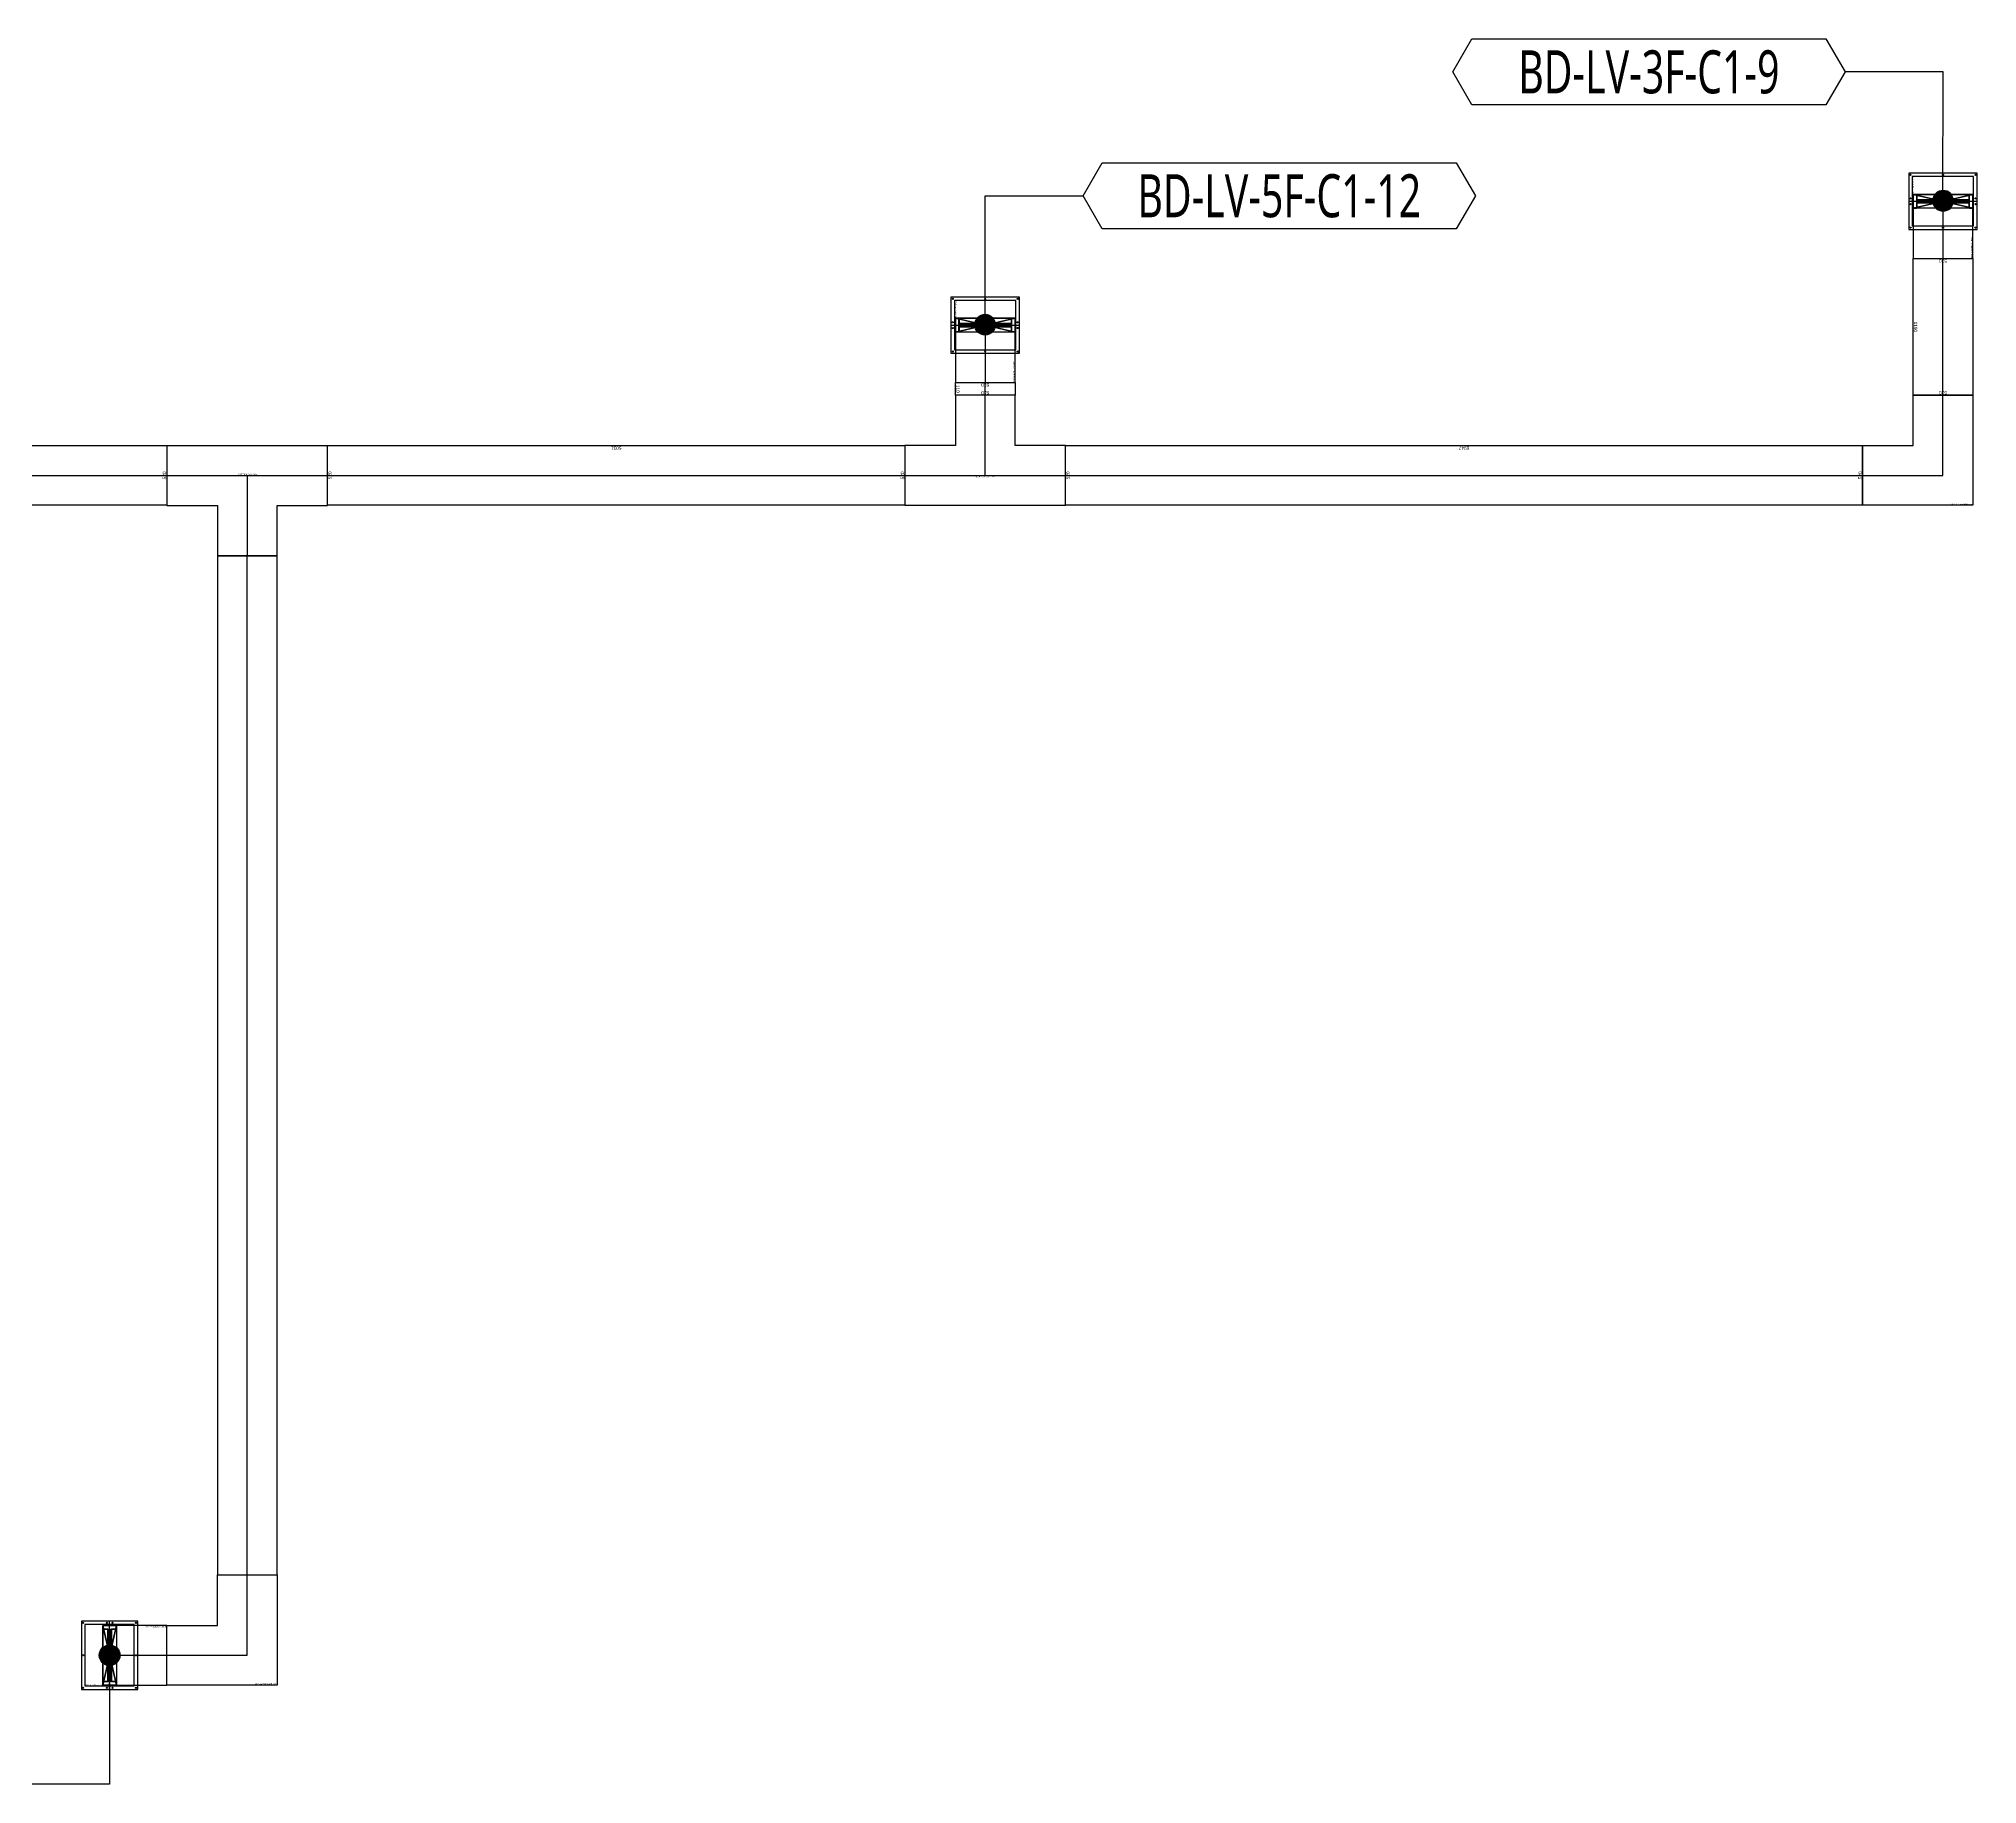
# Model space of a CAD drawing. Header units: millimetres. Extents: x 84228 to 374549, y -351975 to 847575.
# Drawn here: x 142507 to 159401, y 472037 to 487251 of the extents above; entities that cross this region are included whole.
import ezdxf
from ezdxf.enums import TextEntityAlignment as Align

# ---------------------------------------------------------------- set-up
doc = ezdxf.new("R2010")
doc.units = ezdxf.units.MM
doc.header["$LTSCALE"] = 150
doc.layers.get('Defpoints').update_dxf_attribs({"color": 150})
doc.layers.add('-----27 Bus Duct_LV_380-220V_IT BACK UP', color=2, linetype='Continuous')
doc.layers.add('-----99 Cable Schedule', color=2, linetype='Continuous')
doc.styles.add('DH', font='malgun.ttf')
doc.styles.add('ELEC', font='Dotum.ttf')
doc.styles.get("Standard").update_dxf_attribs({"font": 'Dotum.ttf'})
doc.dimstyles.new('전기통신참고용-치수', dxfattribs={"dimscale": 15, "dimtxt": 2, "dimasz": 0, "dimexe": 0, "dimexo": 0, "dimgap": 0.4, "dimtad": 4, "dimdec": 0, "dimzin": 0, "dimdsep": 46, "dimtxsty": 'Standard', "dimblk": 'NONE', "dimcen": 0, "dimse1": 1, "dimse2": 1, "dimsd1": 1, "dimsd2": 1, "dimclrd": 8, "dimclre": 8, "dimclrt": 8, "dimadec": 0, "dimazin": 0, "dimtfac": 1, "dimtdec": 0, "dimtix": 1, "dimtmove": 2, "dimatfit": 0, "dimldrblk": 'NONE', "dimfxl": 2, "dimtolj": 1, "dimtzin": 0, "dimarcsym": 0})

# ---------------------------------------------------------------- blocks, each defined once
blk = doc.blocks.new('*D394')
at = {"layer": 'Defpoints', "color": 0, "transparency": 16777216}
for p in [(0, 5806), (520, 5806), (520, 5806)]:
    blk.add_point(p, dxfattribs=at)
at = {"color": 0, "transparency": 16777216, "insert": (260, 5785), "char_height": 30, "attachment_point": 5}
blk.add_mtext('\\A1;{\\C0;520}', dxfattribs=at)
blk = doc.blocks.new('_None')
blk = doc.blocks.new('*D395')
at = {"layer": 'Defpoints', "color": 0, "transparency": 16777216}
for p in [(520, 5806), (520, 5806), (520, 606)]:
    blk.add_point(p, dxfattribs=at)
at = {"color": 0, "transparency": 16777216, "insert": (499, 3206), "char_height": 30, "attachment_point": 5, "rotation": 90}
blk.add_mtext('\\A1;{\\C0;5200}', dxfattribs=at)
blk = doc.blocks.new('*D396')
at = {"layer": 'Defpoints', "color": 0, "transparency": 16777216}
for p in [(0, 606), (520, 606), (520, 606)]:
    blk.add_point(p, dxfattribs=at)
at = {"color": 0, "transparency": 16777216, "insert": (260, 627), "char_height": 30, "attachment_point": 5}
blk.add_mtext('\\A1;{\\C0;520}', dxfattribs=at)
blk = doc.blocks.new('*D386')
at = {"layer": 'Defpoints', "color": 0, "transparency": 16777216}
for p in [(0, 6206), (520, 6206), (520, 6206)]:
    blk.add_point(p, dxfattribs=at)
at = {"color": 0, "transparency": 16777216, "insert": (260, 6185), "char_height": 30, "attachment_point": 5}
blk.add_mtext('\\A1;{\\C0;520}', dxfattribs=at)
blk = doc.blocks.new('*D387')
at = {"layer": 'Defpoints', "color": 0, "transparency": 16777216}
for p in [(520, 6206), (520, 6206), (520, 1174)]:
    blk.add_point(p, dxfattribs=at)
at = {"color": 0, "transparency": 16777216, "insert": (499, 3690), "char_height": 30, "attachment_point": 5, "rotation": 90}
blk.add_mtext('\\A1;{\\C0;5031}', dxfattribs=at)
blk = doc.blocks.new('*D388')
at = {"layer": 'Defpoints', "color": 0, "transparency": 16777216}
for p in [(0, 1174), (520, 1174), (520, 1174)]:
    blk.add_point(p, dxfattribs=at)
at = {"color": 0, "transparency": 16777216, "insert": (260, 1195), "char_height": 30, "attachment_point": 5}
blk.add_mtext('\\A1;{\\C0;520}', dxfattribs=at)
blk = doc.blocks.new('*U42')
at = {"color": 0}
blk.add_lwpolyline([(-260, -260), (-260, -700), (260, -700), (260, -260), (700, -260), (700, 260), (-700, 260), (-700, -260)], close=True, dxfattribs=at)
at = {"color": 1}
for points in [[(700, 0), (-700, 0)], [(0, 0), (0, -700)]]:
    blk.add_lwpolyline(points, dxfattribs=at)
at = {"color": 0, "style": 'ELEC'}
blk.add_text('BD TEE(HORIZ)-AL 4000A', height=10, dxfattribs=at).set_placement((0, 10), align=Align.MIDDLE)
blk = doc.blocks.new('*D382')
at = {"layer": 'Defpoints', "color": 0, "transparency": 16777216}
for p in [(0, 1575), (520, 1575), (520, 1575)]:
    blk.add_point(p, dxfattribs=at)
at = {"color": 0, "transparency": 16777216, "insert": (260, 1554), "char_height": 30, "attachment_point": 5}
blk.add_mtext('\\A1;{\\C0;520}', dxfattribs=at)
blk = doc.blocks.new('*D383')
at = {"layer": 'Defpoints', "color": 0, "transparency": 16777216}
for p in [(520, 1575), (520, 1575), (520, -5372)]:
    blk.add_point(p, dxfattribs=at)
at = {"color": 0, "transparency": 16777216, "insert": (499, -1898), "char_height": 30, "attachment_point": 5, "rotation": 90}
blk.add_mtext('\\A1;{\\C0;6947}', dxfattribs=at)
blk = doc.blocks.new('*D384')
at = {"layer": 'Defpoints', "color": 0, "transparency": 16777216}
for p in [(0, -5372), (520, -5372), (520, -5372)]:
    blk.add_point(p, dxfattribs=at)
at = {"color": 0, "transparency": 16777216, "insert": (260, -5351), "char_height": 30, "attachment_point": 5}
blk.add_mtext('\\A1;{\\C0;520}', dxfattribs=at)
blk = doc.blocks.new('*U24')
at = {"color": 0}
blk.add_lwpolyline([(-260, -260), (700, -260), (700, 260), (260, 260), (260, 700), (-260, 700)], close=True, dxfattribs=at)
at = {"color": 1}
blk.add_lwpolyline([(700, 0), (0, 0), (0, 700)], dxfattribs=at)
at = {"color": 0, "style": 'ELEC'}
blk.add_text('BD ELBOW(HORIZ)-AL 4000A', height=10, dxfattribs=at).set_placement((-255, -250), align=Align.MIDDLE_LEFT)
blk = doc.blocks.new('*U23')
at = {"color": 1}
for p, q in [((60, 260), (-60, -260)), ((-60, 260), (60, -260))]:
    blk.add_line(p, q, dxfattribs=at)
at = {"color": 0}
blk.add_line((0, -298.5), (0, 298.5), dxfattribs=at)
for points in [[(-245, -298.5), (245, -298.5), (245, 298.5), (-245, 298.5)], [(-215, -267.5), (215, -267.5), (215, 267.5), (-215, 267.5)]]:
    blk.add_lwpolyline(points, close=True, dxfattribs=at)
at = {"color": 1}
blk.add_lwpolyline([(60, -260), (-60, -260), (-60, 260), (60, 260)], close=True, dxfattribs=at)
for points in [[(-60, 14, -0.41421356), (-58, 16), (-17.2, 16, 0.41421356), (-16.2, 17), (-16.2, 227, 0.41421356), (-17.2, 228), (-58, 228, -0.41421356), (-60, 230), (-60, 260, -0.41421356), (-59, 259), (-59, 230, 0.41421356), (-58, 229), (58, 229, 0.41421356), (59, 230), (59, 259, -0.41421356), (60, 260), (60, 230, -0.41421356), (58, 228), (17.2, 228, 0.41421356), (16.2, 227), (16.2, 17, 0.41421356), (17.2, 16), (58, 16, -0.41421356), (60, 14), (60, 2, -0.41421356), (59, 3), (59, 14, 0.41421356), (58, 15), (-58, 15, 0.41421356), (-59, 14), (-59, 3, -0.41421356), (-60, 2), (-60, 2), (-60, 2), (-60, 2)], [(-15.2, 17), (-15.2, 227, -0.41421356), (-14.2, 228), (14.2, 228, -0.41421356), (15.2, 227), (15.2, 17, -0.41421356), (14.2, 16), (-14.2, 16, -0.41421356)], [(-14.2, 18), (-14.2, 226, -0.41421356), (-13.2, 227), (-8.85, 227, -0.41421356), (-7.85, 226), (-7.85, 18, -0.41421356), (-8.85, 17), (-13.2, 17, -0.41421356)], [(-6.85, 18), (-6.85, 226, -0.41421356), (-5.85, 227), (-1.5, 227, -0.41421356), (-0.5, 226), (-0.5, 18, -0.41421356), (-1.5, 17), (-5.85, 17, -0.41421356)], [(0.5, 18), (0.5, 226, -0.41421356), (1.5, 227), (5.85, 227, -0.41421356), (6.85, 226), (6.85, 18, -0.41421356), (5.85, 17), (1.5, 17, -0.41421356)], [(7.85, 18), (7.85, 226, -0.41421356), (8.85, 227), (13.2, 227, -0.41421356), (14.2, 226), (14.2, 18, -0.41421356), (13.2, 17), (8.85, 17, -0.41421356)], [(-60, -230, -0.41421356), (-58, -228), (-17.2, -228, 0.41421356), (-16.2, -227), (-16.2, -17, 0.41421356), (-17.2, -16), (-58, -16, -0.41421356), (-60, -14), (-60, 0, -0.41421356), (-59, -1), (-59, -14, 0.41421356), (-58, -15), (58, -15, 0.41421356), (59, -14), (59, -1, -0.41421356), (60, 0), (60, -14, -0.41421356), (58, -16), (17.2, -16, 0.41421356), (16.2, -17), (16.2, -227, 0.41421356), (17.2, -228), (58, -228, -0.41421356), (60, -230), (60, -260, -0.41421356), (59, -259), (59, -230, 0.41421356), (58, -229), (-58, -229, 0.41421356), (-59, -230), (-59, -259, -0.41421356), (-60, -260), (-60, -260), (-60, -260), (-60, -260)], [(-15.2, -227), (-15.2, -17, -0.41421356), (-14.2, -16), (14.2, -16, -0.41421356), (15.2, -17), (15.2, -227, -0.41421356), (14.2, -228), (-14.2, -228, -0.41421356)], [(-14.2, -226), (-14.2, -18, -0.41421356), (-13.2, -17), (-8.85, -17, -0.41421356), (-7.85, -18), (-7.85, -226, -0.41421356), (-8.85, -227), (-13.2, -227, -0.41421356)], [(-6.85, -226), (-6.85, -18, -0.41421356), (-5.85, -17), (-1.5, -17, -0.41421356), (-0.5, -18), (-0.5, -226, -0.41421356), (-1.5, -227), (-5.85, -227, -0.41421356)], [(0.5, -226), (0.5, -18, -0.41421356), (1.5, -17), (5.85, -17, -0.41421356), (6.85, -18), (6.85, -226, -0.41421356), (5.85, -227), (1.5, -227, -0.41421356)], [(7.85, -226), (7.85, -18, -0.41421356), (8.85, -17), (13.2, -17, -0.41421356), (14.2, -18), (14.2, -226, -0.41421356), (13.2, -227), (8.85, -227, -0.41421356)]]:
    blk.add_lwpolyline(points, format="xyb", close=True, dxfattribs=at)
at = {"color": 0}
for centre in [(-230, 283), (-25, 283), (25, 283), (230, 283), (-230, 0), (230, 0), (-230, -283), (-25, -283), (25, -283), (230, -283)]:
    blk.add_circle(centre, 5, dxfattribs=at)
at = {"color": 0, "style": 'ELEC'}
blk.add_text('BD Flanged End-AL 4000A', height=10, dxfattribs=at).set_placement((-210, -257.5), align=Align.MIDDLE_LEFT)
blk = doc.blocks.new('*U22')
at = {"color": 1}
for p, q in [((340, 260), (220, -260)), ((220, 260), (340, -260))]:
    blk.add_line(p, q, dxfattribs=at)
at = {"color": 0}
blk.add_lwpolyline([(-220, -260), (220, -260), (220, 260), (-220, 260)], close=True, dxfattribs=at)
blk.add_lwpolyline([(220, -260), (340, -260), (340, 260), (220, 260)], dxfattribs=at)
at = {"color": 1}
for points in [[(220, 14, -0.41421356), (222, 16), (262.8, 16, 0.41421356), (263.8, 17), (263.8, 227, 0.41421356), (262.8, 228), (222, 228, -0.41421356), (220, 230), (220, 260, -0.41421356), (221, 259), (221, 230, 0.41421356), (222, 229), (338, 229, 0.41421356), (339, 230), (339, 259, -0.41421356), (340, 260), (340, 230, -0.41421356), (338, 228), (297.2, 228, 0.41421356), (296.2, 227), (296.2, 17, 0.41421356), (297.2, 16), (338, 16, -0.41421356), (340, 14), (340, 2, -0.41421356), (339, 3), (339, 14, 0.41421356), (338, 15), (222, 15, 0.41421356), (221, 14), (221, 3, -0.41421356), (220, 2), (220, 2), (220, 2), (220, 2)], [(264.8, 17), (264.8, 227, -0.41421356), (265.8, 228), (294.2, 228, -0.41421356), (295.2, 227), (295.2, 17, -0.41421356), (294.2, 16), (265.8, 16, -0.41421356)], [(265.8, 18), (265.8, 226, -0.41421356), (266.8, 227), (271.15, 227, -0.41421356), (272.15, 226), (272.15, 18, -0.41421356), (271.15, 17), (266.8, 17, -0.41421356)], [(273.15, 18), (273.15, 226, -0.41421356), (274.15, 227), (278.5, 227, -0.41421356), (279.5, 226), (279.5, 18, -0.41421356), (278.5, 17), (274.15, 17, -0.41421356)], [(280.5, 18), (280.5, 226, -0.41421356), (281.5, 227), (285.85, 227, -0.41421356), (286.85, 226), (286.85, 18, -0.41421356), (285.85, 17), (281.5, 17, -0.41421356)], [(287.85, 18), (287.85, 226, -0.41421356), (288.85, 227), (293.2, 227, -0.41421356), (294.2, 226), (294.2, 18, -0.41421356), (293.2, 17), (288.85, 17, -0.41421356)], [(220, -230, -0.41421356), (222, -228), (262.8, -228, 0.41421356), (263.8, -227), (263.8, -17, 0.41421356), (262.8, -16), (222, -16, -0.41421356), (220, -14), (220, 0, -0.41421356), (221, -1), (221, -14, 0.41421356), (222, -15), (338, -15, 0.41421356), (339, -14), (339, -1, -0.41421356), (340, 0), (340, -14, -0.41421356), (338, -16), (297.2, -16, 0.41421356), (296.2, -17), (296.2, -227, 0.41421356), (297.2, -228), (338, -228, -0.41421356), (340, -230), (340, -260, -0.41421356), (339, -259), (339, -230, 0.41421356), (338, -229), (222, -229, 0.41421356), (221, -230), (221, -259, -0.41421356), (220, -260), (220, -260), (220, -260), (220, -260)], [(264.8, -227), (264.8, -17, -0.41421356), (265.8, -16), (294.2, -16, -0.41421356), (295.2, -17), (295.2, -227, -0.41421356), (294.2, -228), (265.8, -228, -0.41421356)], [(265.8, -226), (265.8, -18, -0.41421356), (266.8, -17), (271.15, -17, -0.41421356), (272.15, -18), (272.15, -226, -0.41421356), (271.15, -227), (266.8, -227, -0.41421356)], [(273.15, -226), (273.15, -18, -0.41421356), (274.15, -17), (278.5, -17, -0.41421356), (279.5, -18), (279.5, -226, -0.41421356), (278.5, -227), (274.15, -227, -0.41421356)], [(280.5, -226), (280.5, -18, -0.41421356), (281.5, -17), (285.85, -17, -0.41421356), (286.85, -18), (286.85, -226, -0.41421356), (285.85, -227), (281.5, -227, -0.41421356)], [(287.85, -226), (287.85, -18, -0.41421356), (288.85, -17), (293.2, -17, -0.41421356), (294.2, -18), (294.2, -226, -0.41421356), (293.2, -227), (288.85, -227, -0.41421356)]]:
    blk.add_lwpolyline(points, format="xyb", close=True, dxfattribs=at)
blk.add_lwpolyline([(220, 0), (-220, 0)], dxfattribs=at)
at = {"color": 0, "style": 'ELEC'}
blk.add_text('BD ELBOW(VERT)-AL 4000A', height=10, dxfattribs=at).set_placement((-215, -250), align=Align.MIDDLE_LEFT)
blk = doc.blocks.new('A$C9a0ab699')
h = blk.add_hatch(color=0)
edge = h.paths.add_edge_path()
edge.add_arc((0, 0), 64, 720, 1080, ccw=False)
at = {"color": 0}
blk.add_circle((0, 0), 64, dxfattribs=at)
blk = doc.blocks.new('*D303')
at = {"layer": 'Defpoints', "color": 0, "transparency": 16777216}
for p in [(0, 2807), (520, 2807), (520, 2807)]:
    blk.add_point(p, dxfattribs=at)
at = {"color": 0, "transparency": 16777216, "insert": (260, 2786), "char_height": 30, "attachment_point": 5}
blk.add_mtext('\\A1;{\\C0;520}', dxfattribs=at)
blk = doc.blocks.new('*D304')
at = {"layer": 'Defpoints', "color": 0, "transparency": 16777216}
for p in [(520, 2807), (520, 2807), (520, 2697)]:
    blk.add_point(p, dxfattribs=at)
at = {"color": 0, "transparency": 16777216, "insert": (499, 2752), "char_height": 30, "attachment_point": 5, "rotation": 90}
blk.add_mtext('\\A1;{\\C0;110}', dxfattribs=at)
blk = doc.blocks.new('*D305')
at = {"layer": 'Defpoints', "color": 0, "transparency": 16777216}
for p in [(0, 2697), (520, 2697), (520, 2697)]:
    blk.add_point(p, dxfattribs=at)
at = {"color": 0, "transparency": 16777216, "insert": (260, 2718), "char_height": 30, "attachment_point": 5}
blk.add_mtext('\\A1;{\\C0;520}', dxfattribs=at)
blk = doc.blocks.new('*D390')
at = {"layer": 'Defpoints', "color": 0, "transparency": 16777216}
for p in [(0, 3887), (520, 3887), (520, 3887)]:
    blk.add_point(p, dxfattribs=at)
at = {"color": 0, "transparency": 16777216, "insert": (260, 3866), "char_height": 30, "attachment_point": 5}
blk.add_mtext('\\A1;{\\C0;520}', dxfattribs=at)
blk = doc.blocks.new('*D391')
at = {"layer": 'Defpoints', "color": 0, "transparency": 16777216}
for p in [(520, 3887), (520, 3887), (520, 2697)]:
    blk.add_point(p, dxfattribs=at)
at = {"color": 0, "transparency": 16777216, "insert": (499, 3292), "char_height": 30, "attachment_point": 5, "rotation": 90}
blk.add_mtext('\\A1;{\\C0;1190}', dxfattribs=at)
blk = doc.blocks.new('*D392')
at = {"layer": 'Defpoints', "color": 0, "transparency": 16777216}
for p in [(0, 2697), (520, 2697), (520, 2697)]:
    blk.add_point(p, dxfattribs=at)
at = {"color": 0, "transparency": 16777216, "insert": (260, 2718), "char_height": 30, "attachment_point": 5}
blk.add_mtext('\\A1;{\\C0;520}', dxfattribs=at)
blk = doc.blocks.new('*D319')
at = {"layer": 'Defpoints', "color": 0, "transparency": 16777216}
for p in [(0, 10499), (520, 10499), (520, 10499)]:
    blk.add_point(p, dxfattribs=at)
at = {"color": 0, "transparency": 16777216, "insert": (260, 10478), "char_height": 30, "attachment_point": 5}
blk.add_mtext('\\A1;{\\C0;520}', dxfattribs=at)
blk = doc.blocks.new('*D320')
at = {"layer": 'Defpoints', "color": 0, "transparency": 16777216}
for p in [(520, 10499), (520, 10499), (520, 1617)]:
    blk.add_point(p, dxfattribs=at)
at = {"color": 0, "transparency": 16777216, "insert": (499, 6058), "char_height": 30, "attachment_point": 5, "rotation": 90}
blk.add_mtext('\\A1;{\\C0;8882}', dxfattribs=at)
blk = doc.blocks.new('*D321')
at = {"layer": 'Defpoints', "color": 0, "transparency": 16777216}
for p in [(0, 1617), (520, 1617), (520, 1617)]:
    blk.add_point(p, dxfattribs=at)
at = {"color": 0, "transparency": 16777216, "insert": (260, 1638), "char_height": 30, "attachment_point": 5}
blk.add_mtext('\\A1;{\\C0;520}', dxfattribs=at)
blk = doc.blocks.new('*U393')
at = {"color": 1}
blk.add_line((260, 5805.8), (260, 605.8), dxfattribs=at)
at = {"color": 0}
blk.add_lwpolyline([(520, 605.8), (0, 605.8), (0, 5805.8), (520, 5805.8)], close=True, dxfattribs=at)
for base, p1, p2, override, picture, middle in [((520, 5805.8), (0, 5805.8), (520, 5805.8), {"dimtxsty": 'Standard', "dimclrd": 0, "dimclre": 0, "dimclrt": 0}, '*D394', (260, 5784.7)), ((520, 605.8), (0, 605.8), (520, 605.8), {"dimtad": 1, "dimtxsty": 'Standard', "dimclrd": 0, "dimclre": 0, "dimclrt": 0}, '*D396', (260, 626.8))]:
    dim = blk.add_linear_dim(base=base, p1=p1, p2=p2, text='{\\C0;<>}', dimstyle='전기통신참고용-치수', override=override, dxfattribs=at)
    dim.commit()
    dim.dimension.update_dxf_attribs({"geometry": picture, "text_midpoint": middle})
dim = blk.add_linear_dim(base=(520, 5805.8), p1=(520, 605.8), p2=(520, 5805.8), angle=90, text='{\\C0;<>}', dimstyle='전기통신참고용-치수', override={"dimtad": 1, "dimtxsty": 'Standard', "dimclrd": 0, "dimclre": 0, "dimclrt": 0}, dxfattribs=at)
dim.commit()
dim.dimension.update_dxf_attribs({"geometry": '*D395', "text_midpoint": (499, 3205.8)})
blk = doc.blocks.new('*U385')
at = {"color": 1}
blk.add_line((260, 6205.8), (260, 1174.3), dxfattribs=at)
at = {"color": 0}
blk.add_lwpolyline([(520, 1174.3), (0, 1174.3), (0, 6205.8), (520, 6205.8)], close=True, dxfattribs=at)
for base, p1, p2, override, picture, middle in [((520, 6205.8), (0, 6205.8), (520, 6205.8), {"dimtxsty": 'Standard', "dimclrd": 0, "dimclre": 0, "dimclrt": 0}, '*D386', (260, 6184.7)), ((520, 1174.3), (0, 1174.3), (520, 1174.3), {"dimtad": 1, "dimtxsty": 'Standard', "dimclrd": 0, "dimclre": 0, "dimclrt": 0}, '*D388', (260, 1195.3))]:
    dim = blk.add_linear_dim(base=base, p1=p1, p2=p2, text='{\\C0;<>}', dimstyle='전기통신참고용-치수', override=override, dxfattribs=at)
    dim.commit()
    dim.dimension.update_dxf_attribs({"geometry": picture, "text_midpoint": middle})
dim = blk.add_linear_dim(base=(520, 6205.7537), p1=(520, 1174.2543), p2=(520, 6205.7537), angle=90, text='{\\C0;<>}', dimstyle='전기통신참고용-치수', override={"dimtad": 1, "dimtxsty": 'Standard', "dimclrd": 0, "dimclre": 0, "dimclrt": 0}, dxfattribs=at)
dim.commit()
dim.dimension.update_dxf_attribs({"geometry": '*D387', "text_midpoint": (498.9796, 3690.004)})
blk = doc.blocks.new('*U381')
at = {"color": 1}
blk.add_line((260, 1575.1), (260, -5371.9), dxfattribs=at)
at = {"color": 0}
blk.add_lwpolyline([(520, -5371.9), (0, -5371.9), (0, 1575.1), (520, 1575.1)], close=True, dxfattribs=at)
for base, p1, p2, override, picture, middle in [((520, 1575.1), (0, 1575.1), (520, 1575.1), {"dimtxsty": 'Standard', "dimclrd": 0, "dimclre": 0, "dimclrt": 0}, '*D382', (260, 1554.1)), ((520, -5371.9), (0, -5371.9), (520, -5371.9), {"dimtad": 1, "dimtxsty": 'Standard', "dimclrd": 0, "dimclre": 0, "dimclrt": 0}, '*D384', (260, -5350.8))]:
    dim = blk.add_linear_dim(base=base, p1=p1, p2=p2, text='{\\C0;<>}', dimstyle='전기통신참고용-치수', override=override, dxfattribs=at)
    dim.commit()
    dim.dimension.update_dxf_attribs({"geometry": picture, "text_midpoint": middle})
dim = blk.add_linear_dim(base=(520, 1575.1), p1=(520, -5371.9), p2=(520, 1575.1), angle=90, text='{\\C0;<>}', dimstyle='전기통신참고용-치수', override={"dimtad": 1, "dimtxsty": 'Standard', "dimclrd": 0, "dimclre": 0, "dimclrt": 0}, dxfattribs=at)
dim.commit()
dim.dimension.update_dxf_attribs({"geometry": '*D383', "text_midpoint": (499, -1898.4)})
blk = doc.blocks.new('*U302')
at = {"color": 1}
blk.add_line((260, 2806.8), (260, 2696.8), dxfattribs=at)
at = {"color": 0}
blk.add_lwpolyline([(520, 2696.8), (0, 2696.8), (0, 2806.8), (520, 2806.8)], close=True, dxfattribs=at)
for base, p1, p2, override, picture, middle in [((520, 2806.8), (0, 2806.8), (520, 2806.8), {"dimtxsty": 'Standard', "dimclrd": 0, "dimclre": 0, "dimclrt": 0}, '*D303', (260, 2785.7)), ((520, 2696.8), (0, 2696.8), (520, 2696.8), {"dimtad": 1, "dimtxsty": 'Standard', "dimclrd": 0, "dimclre": 0, "dimclrt": 0}, '*D305', (260, 2717.8))]:
    dim = blk.add_linear_dim(base=base, p1=p1, p2=p2, text='{\\C0;<>}', dimstyle='전기통신참고용-치수', override=override, dxfattribs=at)
    dim.commit()
    dim.dimension.update_dxf_attribs({"geometry": picture, "text_midpoint": middle})
dim = blk.add_linear_dim(base=(520, 2806.8), p1=(520, 2696.8), p2=(520, 2806.8), angle=90, text='{\\C0;<>}', dimstyle='전기통신참고용-치수', override={"dimtad": 1, "dimtxsty": 'Standard', "dimclrd": 0, "dimclre": 0, "dimclrt": 0}, dxfattribs=at)
dim.commit()
dim.dimension.update_dxf_attribs({"geometry": '*D304', "text_midpoint": (499, 2751.8)})
blk = doc.blocks.new('*U389')
at = {"color": 1}
blk.add_line((260, 3886.8), (260, 2696.8), dxfattribs=at)
at = {"color": 0}
blk.add_lwpolyline([(520, 2696.8), (0, 2696.8), (0, 3886.8), (520, 3886.8)], close=True, dxfattribs=at)
for base, p1, p2, override, picture, middle in [((520, 3886.8), (0, 3886.8), (520, 3886.8), {"dimtxsty": 'Standard', "dimclrd": 0, "dimclre": 0, "dimclrt": 0}, '*D390', (260, 3865.7)), ((520, 2696.8), (0, 2696.8), (520, 2696.8), {"dimtad": 1, "dimtxsty": 'Standard', "dimclrd": 0, "dimclre": 0, "dimclrt": 0}, '*D392', (260, 2717.8))]:
    dim = blk.add_linear_dim(base=base, p1=p1, p2=p2, text='{\\C0;<>}', dimstyle='전기통신참고용-치수', override=override, dxfattribs=at)
    dim.commit()
    dim.dimension.update_dxf_attribs({"geometry": picture, "text_midpoint": middle})
dim = blk.add_linear_dim(base=(520, 3886.8), p1=(520, 2696.8), p2=(520, 3886.8), angle=90, text='{\\C0;<>}', dimstyle='전기통신참고용-치수', override={"dimtad": 1, "dimtxsty": 'Standard', "dimclrd": 0, "dimclre": 0, "dimclrt": 0}, dxfattribs=at)
dim.commit()
dim.dimension.update_dxf_attribs({"geometry": '*D391', "text_midpoint": (499, 3291.8)})
blk = doc.blocks.new('*U318')
at = {"color": 1}
blk.add_line((260, 10499.1), (260, 1616.8), dxfattribs=at)
at = {"color": 0}
blk.add_lwpolyline([(520, 1616.8), (0, 1616.8), (0, 10499.1), (520, 10499.1)], close=True, dxfattribs=at)
for base, p1, p2, override, picture, middle in [((520, 10499.1), (0, 10499.1), (520, 10499.1), {"dimtxsty": 'Standard', "dimclrd": 0, "dimclre": 0, "dimclrt": 0}, '*D319', (260, 10478.1)), ((520, 1616.8), (0, 1616.8), (520, 1616.8), {"dimtad": 1, "dimtxsty": 'Standard', "dimclrd": 0, "dimclre": 0, "dimclrt": 0}, '*D321', (260, 1637.8))]:
    dim = blk.add_linear_dim(base=base, p1=p1, p2=p2, text='{\\C0;<>}', dimstyle='전기통신참고용-치수', override=override, dxfattribs=at)
    dim.commit()
    dim.dimension.update_dxf_attribs({"geometry": picture, "text_midpoint": middle})
dim = blk.add_linear_dim(base=(520, 10499.1), p1=(520, 1616.8), p2=(520, 10499.1), angle=90, text='{\\C0;<>}', dimstyle='전기통신참고용-치수', override={"dimtad": 1, "dimtxsty": 'Standard', "dimclrd": 0, "dimclre": 0, "dimclrt": 0}, dxfattribs=at)
dim.commit()
dim.dimension.update_dxf_attribs({"geometry": '*D320', "text_midpoint": (499, 6057.9)})

msp = doc.modelspace()

# ---------------------------------------------------------------- linework, layer by layer
at = {"layer": '-----99 Cable Schedule', "color": 1, "elevation": 0}
msp.add_lwpolyline([(158082, 487251), (158249, 486963), (158082, 486674), (154997, 486674), (154830, 486963), (154997, 487251)], close=True, dxfattribs=at)
for points in [[(159102, 485835), (159103, 486963), (158249, 486963)], [(143123, 473165), (143123, 472037), (142269, 472037)]]:
    msp.add_lwpolyline(points, dxfattribs=at)
at = {"layer": '-----99 Cable Schedule', "color": 1}
msp.add_lwpolyline([(154860, 486171), (155027, 485883), (154860, 485594), (151775, 485594), (151609, 485883), (151775, 486171)], close=True, dxfattribs=at)
msp.add_lwpolyline([(150755, 484755), (150755, 485883), (151609, 485883)], dxfattribs=at)

# ---------------------------------------------------------------- block references
at = {"layer": '-----27 Bus Duct_LV_380-220V_IT BACK UP'}
for name, p, rotation in [('*U23', (159102, 485835), 270), ('*U22', (159102, 485555), 89.99999999999999), ('*U389', (159362, 488032), 180), ('*U23', (150755, 484755), 270), ('*U22', (150755, 484475), 89.99999999999999), ('*U302', (151015, 486952), 180), ('*U42', (150755, 483445), 180), ('*U393', (144229, 483185), 89.99999999999999), ('*U385', (151229, 483185), 89.99999999999999), ('*U381', (153030, 483185), 89.99999999999999), ('*U22', (143404, 473161), 180)]:
    msp.add_blockref(name, p, dxfattribs=dict(at, rotation=rotation))
at = {"layer": '-----27 Bus Duct_LV_380-220V_IT BACK UP', "xscale": -1}
for p in [(159102, 483445), (144324, 473161)]:
    msp.add_blockref('*U24', p, dxfattribs=at)
at = {"layer": '-----27 Bus Duct_LV_380-220V_IT BACK UP'}
for name, p in [('*U42', (144324, 483443)), ('*U23', (143124, 473161))]:
    msp.add_blockref(name, p, dxfattribs=at)
at = {"layer": '-----27 Bus Duct_LV_380-220V_IT BACK UP', "xscale": -1, "rotation": 180}
msp.add_blockref('*U318', (144064, 484360), dxfattribs=at)
at = {"layer": '-----99 Cable Schedule', "color": 1, "yscale": 1.40625, "zscale": 1.40625}
for p, xscale, rotation in [((159103, 485839), -1.40625, 270), ((150754, 484759), 1.40625, 89.99999999999999), ((143124, 473161), 1.40625, 270)]:
    msp.add_blockref('A$C9a0ab699', p, dxfattribs=dict(at, xscale=xscale, rotation=rotation))

# ---------------------------------------------------------------- texts
at = {"layer": '-----99 Cable Schedule', "color": 2, "style": 'DH', "width": 0.7}
for s, p in [('BD-LV-3F-C1-9', (156539, 486963, 0)), ('BD-LV-5F-C1-12', (153318, 485883))]:
    msp.add_text(s, height=375, dxfattribs=at).set_placement(p, align=Align.MIDDLE)

doc.saveas('drawing.dxf')
